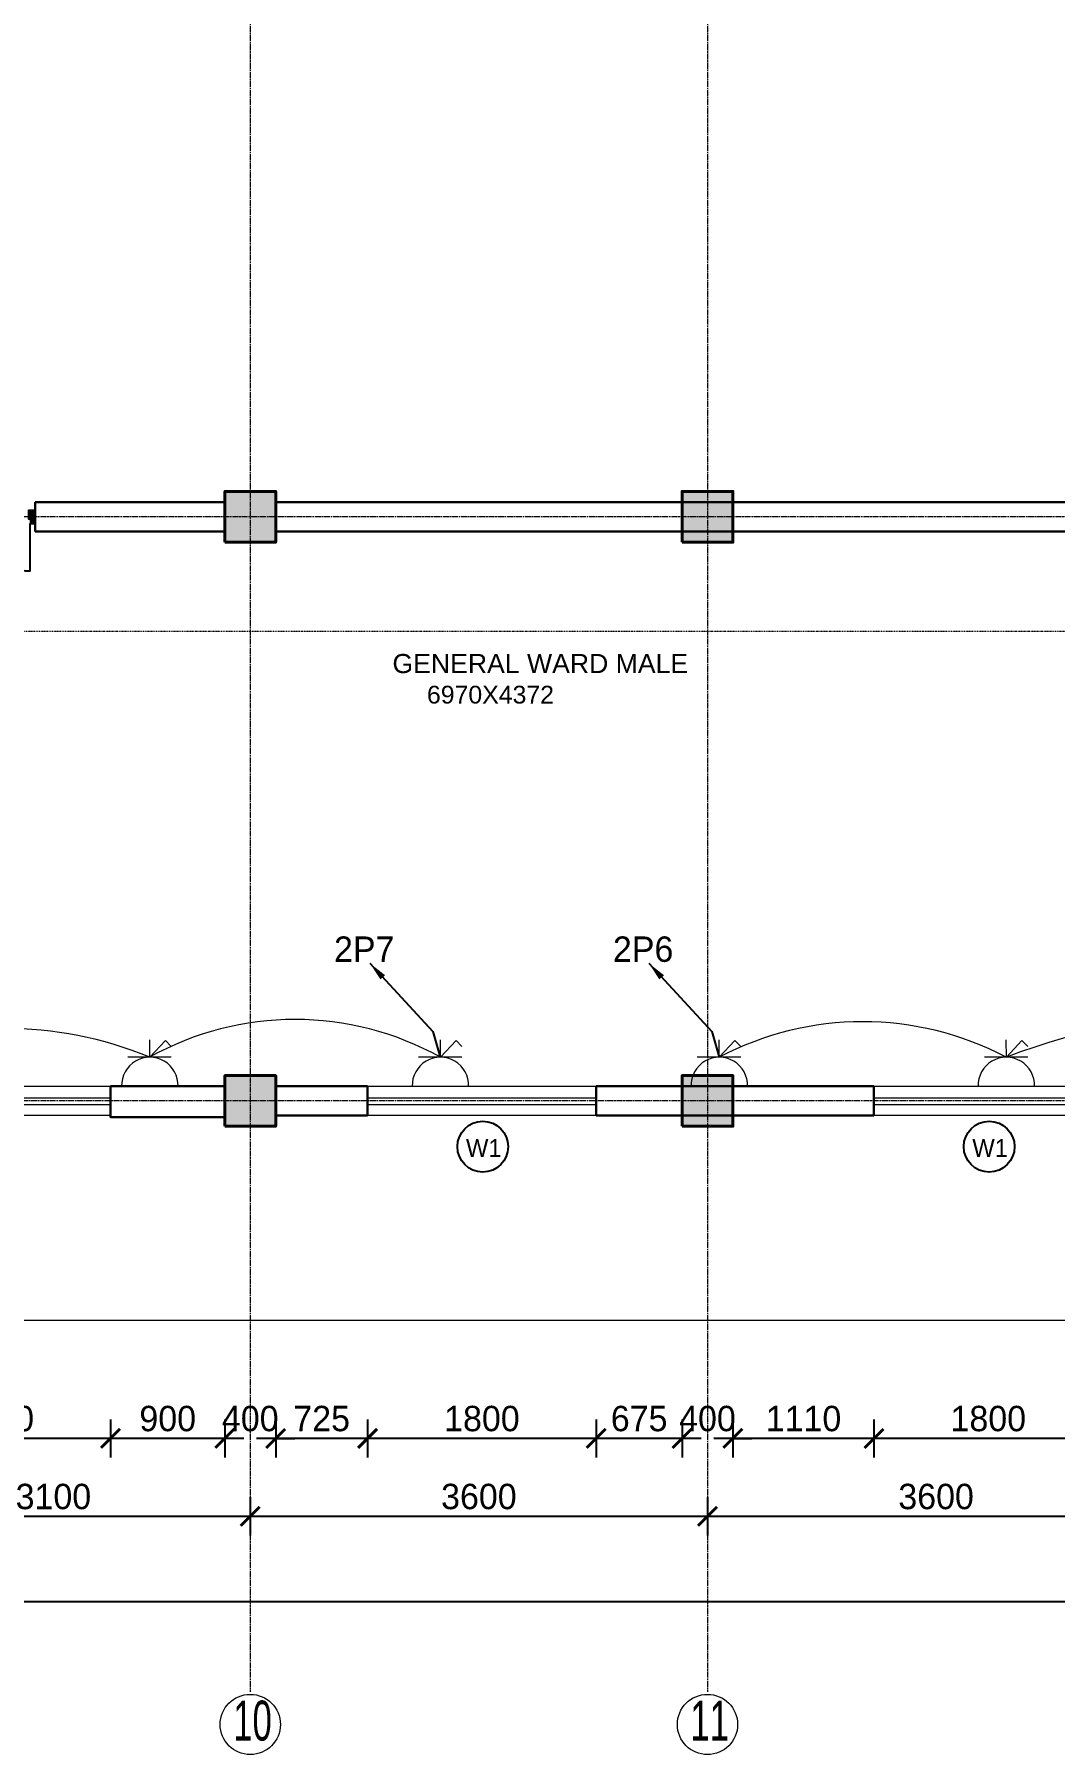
# Model space of a CAD drawing. Header units: inches. Extents: x -3071 to 2534411, y -17796 to 388172.
# Drawn here: x 1694795 to 1702828, y 290848 to 304395 of the extents above; entities that cross this region are included whole.
import ezdxf
from ezdxf.enums import TextEntityAlignment as Align

# ---------------------------------------------------------------- set-up
doc = ezdxf.new("R2010")
doc.units = ezdxf.units.IN
doc.header["$MEASUREMENT"] = 0
for name, pattern in [('ACAD_ISO08W100', [36, 24, -3, 6, -3]), ('DASHDOT2', [12.7, 6.35, -3.175, 0, -3.175]), ('DASHED', [0.75, 0.5, -0.25])]:
    doc.linetypes.add(name, pattern=pattern)
for name, color, linetype, lineweight in [('001-Archi-Opening Tags', 14, 'Continuous', 25), ('002-Archi- Opening', 90, 'Continuous', 25), ('A .4 col', 5, 'Continuous', 40), ('A 0.13 dw', 3, 'Continuous', 13), ('A 0.13 IND DIM', 240, 'Continuous', 13), ('cen', 50, 'ACAD_ISO08W100', 5), ('dotted line', 1, 'DASHED', 9), ('Grid Tag', 6, 'Continuous', 20), ('p1 walls stone outline', 4, 'Continuous', 30), ('Power Sockets City supply', 141, 'Continuous', 13), ('section', 6, 'DASHDOT2', 20), ('text', 7, 'Continuous', 25)]:
    doc.layers.add(name, color=color, linetype=linetype, lineweight=lineweight)
doc.layers.add('Wires', color=1, linetype='Continuous')
doc.styles.add('AERIAL', font='arial.ttf', dxfattribs={"height": 10})
doc.styles.add('Archi 100', font='GOTHIC.TTF', dxfattribs={"height": 200})
doc.styles.add('CG', font='GOTHIC.TTF', dxfattribs={"height": 40})
doc.styles.get("Standard").update_dxf_attribs({"font": 'GOTHIC.TTF'})
doc.dimstyles.new('Archi 100', dxfattribs={"dimtxt": 200, "dimasz": 150, "dimexe": 150, "dimexo": 300, "dimgap": 50, "dimtad": 1, "dimdec": 0, "dimrnd": 5, "dimzin": 0, "dimdsep": 46, "dimtxsty": 'Archi 100', "dimblk": 'ARCHTICK', "dimcen": 0.09, "dimdle": 150, "dimclrd": 256, "dimclre": 256, "dimclrt": 256, "dimadec": 0, "dimazin": 0, "dimtfac": 1, "dimtdec": 0, "dimtix": 1, "dimtofl": 0, "dimtmove": 0, "dimatfit": 3, "dimfxl": 150, "dimfxlon": 1, "dimtolj": 1, "dimtzin": 0, "dimlwd": -1, "dimlwe": -1, "dimarcsym": 0})

# ---------------------------------------------------------------- blocks, each defined once
blk = doc.blocks.new('W2')
at = {"layer": 'A 0.13 dw'}
for points in [[(143910, 195589), (143910, 195359), (142110, 195359), (142110, 195589)], [(142110, 195446), (143910, 195446), (143910, 195496), (142110, 195496)]]:
    blk.add_lwpolyline(points, close=True, dxfattribs=at)
blk = doc.blocks.new('window tag')
blk.add_circle((0, 0), 200)
at = {"style": 'Archi 100', "flags": 1}
for tag, p in [('WIDTH', (15, 174.5)), ('HEIGHT', (-4.5, -348.5))]:
    blk.add_attdef(tag, p, '', height=200, dxfattribs=at)
at = {"style": 'Archi 100'}
blk.add_attdef('SYMBOL', text='', height=200, dxfattribs=at).set_placement((8, -10.5), align=Align.MIDDLE_CENTER)
blk = doc.blocks.new('*U652')
at = {"ltscale": 100}
for points in [[(5, 50), (5, -50), (55, -50), (55, 15), (40, 15), (40, 50)], [(1195, 50), (1195, -50), (1145, -50), (1145, 15), (1160, 15), (1160, 50)]]:
    blk.add_hatch(color=256, dxfattribs=at).paths.add_polyline_path(points)
for points in [[(783, 50, 0.414214), (43, 790), (43, 50)], [(786, 50, -0.414214), (1157, 421), (1157, 50)]]:
    blk.add_lwpolyline(points, format="xyb", dxfattribs=at)
for points in [[(5, 50), (5, -50), (55, -50), (55, 15), (40, 15), (40, 50)], [(1195, 50), (1195, -50), (1145, -50), (1145, 15), (1160, 15), (1160, 50)]]:
    blk.add_lwpolyline(points, close=True)
blk = doc.blocks.new('grid')
at = {"layer": 'Grid Tag', "linetype": 'Continuous', "ltscale": 30}
blk.add_circle((51, 48), 264, dxfattribs=at)
blk.add_attdef('GRID', (-143, -93), '', height=200)
blk = doc.blocks.new('_ArchTick')
at = {"color": 0, "linetype": 'ByBlock', "const_width": 0.15}
blk.add_lwpolyline([(-0.5, -0.5), (0.5, 0.5)], dxfattribs=at)
blk = doc.blocks.new('*D1522')
at = {"transparency": 16777216}
for p, q in [((1701406, 293488), (1701406, 293188)), ((1703206, 293488), (1703206, 293188)), ((1703356, 293338), (1701256, 293338))]:
    blk.add_line(p, q, dxfattribs=at)
at = {"layer": 'Defpoints', "color": 0, "transparency": 16777216}
for p in [(1701406, 295881), (1703206, 295881), (1701406, 293338)]:
    blk.add_point(p, dxfattribs=at)
at = {"transparency": 16777216, "xscale": 150, "yscale": 150, "zscale": 150, "rotation": 180}
blk.add_blockref('_ArchTick', (1701406, 293338), dxfattribs=at)
at = {"transparency": 16777216, "xscale": 150, "yscale": 150, "zscale": 150}
blk.add_blockref('_ArchTick', (1703206, 293338), dxfattribs=at)
at = {"transparency": 16777216, "insert": (1702306, 293493), "char_height": 200, "attachment_point": 5, "style": 'Archi 100'}
blk.add_mtext('\\A1;1800', dxfattribs=at)
blk = doc.blocks.new('*D1523')
at = {"transparency": 16777216}
for p, q in [((1700295, 293488), (1700295, 293188)), ((1701406, 293488), (1701406, 293188)), ((1701556, 293338), (1700145, 293338))]:
    blk.add_line(p, q, dxfattribs=at)
at = {"layer": 'Defpoints', "color": 0, "transparency": 16777216}
for p in [(1700295, 295796), (1701406, 295881), (1700295, 293338)]:
    blk.add_point(p, dxfattribs=at)
at = {"transparency": 16777216, "xscale": 150, "yscale": 150, "zscale": 150, "rotation": 180}
blk.add_blockref('_ArchTick', (1700295, 293338), dxfattribs=at)
at = {"transparency": 16777216, "xscale": 150, "yscale": 150, "zscale": 150}
blk.add_blockref('_ArchTick', (1701406, 293338), dxfattribs=at)
at = {"transparency": 16777216, "insert": (1700851, 293493), "char_height": 200, "attachment_point": 5, "style": 'Archi 100'}
blk.add_mtext('\\A1;1110', dxfattribs=at)
blk = doc.blocks.new('*D1524')
at = {"transparency": 16777216}
for p, q in [((1699895, 293488), (1699895, 293188)), ((1700295, 293488), (1700295, 293188)), ((1699895, 293338), (1699745, 293338)), ((1700295, 293338), (1700445, 293338))]:
    blk.add_line(p, q, dxfattribs=at)
at = {"layer": 'Defpoints', "color": 0, "transparency": 16777216}
for p in [(1699895, 295796), (1700295, 295796), (1699895, 293338)]:
    blk.add_point(p, dxfattribs=at)
at = {"transparency": 16777216, "xscale": 150, "yscale": 150, "zscale": 150}
blk.add_blockref('_ArchTick', (1699895, 293338), dxfattribs=at)
at = {"transparency": 16777216, "xscale": 150, "yscale": 150, "zscale": 150, "rotation": 180}
blk.add_blockref('_ArchTick', (1700295, 293338), dxfattribs=at)
at = {"transparency": 16777216, "insert": (1700095, 293493), "char_height": 200, "attachment_point": 5, "style": 'Archi 100'}
blk.add_mtext('\\A1;400', dxfattribs=at)
blk = doc.blocks.new('*D1525')
at = {"transparency": 16777216}
for p, q in [((1699219, 293488), (1699219, 293188)), ((1699895, 293488), (1699895, 293188)), ((1700045, 293338), (1699069, 293338))]:
    blk.add_line(p, q, dxfattribs=at)
at = {"layer": 'Defpoints', "color": 0, "transparency": 16777216}
for p in [(1699219, 295881), (1699895, 295796), (1699219, 293338)]:
    blk.add_point(p, dxfattribs=at)
at = {"transparency": 16777216, "xscale": 150, "yscale": 150, "zscale": 150, "rotation": 180}
blk.add_blockref('_ArchTick', (1699219, 293338), dxfattribs=at)
at = {"transparency": 16777216, "xscale": 150, "yscale": 150, "zscale": 150}
blk.add_blockref('_ArchTick', (1699895, 293338), dxfattribs=at)
at = {"transparency": 16777216, "insert": (1699557, 293493), "char_height": 200, "attachment_point": 5, "style": 'Archi 100'}
blk.add_mtext('\\A1;675', dxfattribs=at)
blk = doc.blocks.new('*D1526')
at = {"transparency": 16777216}
for p, q in [((1697419, 293488), (1697419, 293188)), ((1699219, 293488), (1699219, 293188)), ((1699369, 293338), (1697269, 293338))]:
    blk.add_line(p, q, dxfattribs=at)
at = {"layer": 'Defpoints', "color": 0, "transparency": 16777216}
for p in [(1697419, 295881), (1699219, 295881), (1697419, 293338)]:
    blk.add_point(p, dxfattribs=at)
at = {"transparency": 16777216, "xscale": 150, "yscale": 150, "zscale": 150, "rotation": 180}
blk.add_blockref('_ArchTick', (1697419, 293338), dxfattribs=at)
at = {"transparency": 16777216, "xscale": 150, "yscale": 150, "zscale": 150}
blk.add_blockref('_ArchTick', (1699219, 293338), dxfattribs=at)
at = {"transparency": 16777216, "insert": (1698319, 293493), "char_height": 200, "attachment_point": 5, "style": 'Archi 100'}
blk.add_mtext('\\A1;1800', dxfattribs=at)
blk = doc.blocks.new('*D1527')
at = {"transparency": 16777216}
for p, q in [((1696695, 293488), (1696695, 293188)), ((1697419, 293488), (1697419, 293188)), ((1697569, 293338), (1696545, 293338))]:
    blk.add_line(p, q, dxfattribs=at)
at = {"layer": 'Defpoints', "color": 0, "transparency": 16777216}
for p in [(1696695, 295796), (1697419, 295881), (1696695, 293338)]:
    blk.add_point(p, dxfattribs=at)
at = {"transparency": 16777216, "xscale": 150, "yscale": 150, "zscale": 150, "rotation": 180}
blk.add_blockref('_ArchTick', (1696695, 293338), dxfattribs=at)
at = {"transparency": 16777216, "xscale": 150, "yscale": 150, "zscale": 150}
blk.add_blockref('_ArchTick', (1697419, 293338), dxfattribs=at)
at = {"transparency": 16777216, "insert": (1697057, 293493), "char_height": 200, "attachment_point": 5, "style": 'Archi 100'}
blk.add_mtext('\\A1;725', dxfattribs=at)
blk = doc.blocks.new('*D1528')
at = {"transparency": 16777216}
for p, q in [((1696295, 293488), (1696295, 293188)), ((1696695, 293488), (1696695, 293188)), ((1696295, 293338), (1696145, 293338)), ((1696695, 293338), (1696845, 293338))]:
    blk.add_line(p, q, dxfattribs=at)
at = {"layer": 'Defpoints', "color": 0, "transparency": 16777216}
for p in [(1696295, 295796), (1696695, 295796), (1696295, 293338)]:
    blk.add_point(p, dxfattribs=at)
at = {"transparency": 16777216, "xscale": 150, "yscale": 150, "zscale": 150}
blk.add_blockref('_ArchTick', (1696295, 293338), dxfattribs=at)
at = {"transparency": 16777216, "xscale": 150, "yscale": 150, "zscale": 150, "rotation": 180}
blk.add_blockref('_ArchTick', (1696695, 293338), dxfattribs=at)
at = {"transparency": 16777216, "insert": (1696495, 293493), "char_height": 200, "attachment_point": 5, "style": 'Archi 100'}
blk.add_mtext('\\A1;400', dxfattribs=at)
blk = doc.blocks.new('*D1529')
at = {"transparency": 16777216}
for p, q in [((1695395, 293488), (1695395, 293188)), ((1696295, 293488), (1696295, 293188)), ((1696445, 293338), (1695245, 293338))]:
    blk.add_line(p, q, dxfattribs=at)
at = {"layer": 'Defpoints', "color": 0, "transparency": 16777216}
for p in [(1695395, 295868), (1696295, 295796), (1695395, 293338)]:
    blk.add_point(p, dxfattribs=at)
at = {"transparency": 16777216, "xscale": 150, "yscale": 150, "zscale": 150, "rotation": 180}
blk.add_blockref('_ArchTick', (1695395, 293338), dxfattribs=at)
at = {"transparency": 16777216, "xscale": 150, "yscale": 150, "zscale": 150}
blk.add_blockref('_ArchTick', (1696295, 293338), dxfattribs=at)
at = {"transparency": 16777216, "insert": (1695845, 293493), "char_height": 200, "attachment_point": 5, "style": 'Archi 100'}
blk.add_mtext('\\A1;900', dxfattribs=at)
blk = doc.blocks.new('*D1530')
at = {"transparency": 16777216}
for p, q in [((1693595, 293488), (1693595, 293188)), ((1695395, 293488), (1695395, 293188)), ((1695545, 293338), (1693445, 293338))]:
    blk.add_line(p, q, dxfattribs=at)
at = {"layer": 'Defpoints', "color": 0, "transparency": 16777216}
for p in [(1693595, 295796), (1695395, 295868), (1693595, 293338)]:
    blk.add_point(p, dxfattribs=at)
at = {"transparency": 16777216, "xscale": 150, "yscale": 150, "zscale": 150, "rotation": 180}
blk.add_blockref('_ArchTick', (1693595, 293338), dxfattribs=at)
at = {"transparency": 16777216, "xscale": 150, "yscale": 150, "zscale": 150}
blk.add_blockref('_ArchTick', (1695395, 293338), dxfattribs=at)
at = {"transparency": 16777216, "insert": (1694495, 293493), "char_height": 200, "attachment_point": 5, "style": 'Archi 100'}
blk.add_mtext('\\A1;1800', dxfattribs=at)
blk = doc.blocks.new('*D1547')
at = {"transparency": 16777216}
for p, q in [((1700095, 292874), (1700095, 292574)), ((1703695, 292874), (1703695, 292574)), ((1703845, 292724), (1699945, 292724))]:
    blk.add_line(p, q, dxfattribs=at)
at = {"layer": 'Defpoints', "color": 0, "transparency": 16777216}
for p in [(1700095, 295996), (1703695, 295996), (1700095, 292724)]:
    blk.add_point(p, dxfattribs=at)
at = {"transparency": 16777216, "xscale": 150, "yscale": 150, "zscale": 150, "rotation": 180}
blk.add_blockref('_ArchTick', (1700095, 292724), dxfattribs=at)
at = {"transparency": 16777216, "xscale": 150, "yscale": 150, "zscale": 150}
blk.add_blockref('_ArchTick', (1703695, 292724), dxfattribs=at)
at = {"transparency": 16777216, "insert": (1701895, 292879), "char_height": 200, "attachment_point": 5, "style": 'Archi 100'}
blk.add_mtext('\\A1;3600', dxfattribs=at)
blk = doc.blocks.new('*D1548')
at = {"transparency": 16777216}
for p, q in [((1696495, 292874), (1696495, 292574)), ((1700095, 292874), (1700095, 292574)), ((1700245, 292724), (1696345, 292724))]:
    blk.add_line(p, q, dxfattribs=at)
at = {"layer": 'Defpoints', "color": 0, "transparency": 16777216}
for p in [(1696495, 295996), (1700095, 295996), (1696495, 292724)]:
    blk.add_point(p, dxfattribs=at)
at = {"transparency": 16777216, "xscale": 150, "yscale": 150, "zscale": 150, "rotation": 180}
blk.add_blockref('_ArchTick', (1696495, 292724), dxfattribs=at)
at = {"transparency": 16777216, "xscale": 150, "yscale": 150, "zscale": 150}
blk.add_blockref('_ArchTick', (1700095, 292724), dxfattribs=at)
at = {"transparency": 16777216, "insert": (1698295, 292879), "char_height": 200, "attachment_point": 5, "style": 'Archi 100'}
blk.add_mtext('\\A1;3600', dxfattribs=at)
blk = doc.blocks.new('*D1549')
at = {"transparency": 16777216}
for p, q in [((1693395, 292874), (1693395, 292574)), ((1696495, 292874), (1696495, 292574)), ((1696645, 292724), (1693245, 292724))]:
    blk.add_line(p, q, dxfattribs=at)
at = {"layer": 'Defpoints', "color": 0, "transparency": 16777216}
for p in [(1693395, 295996), (1696495, 295996), (1693395, 292724)]:
    blk.add_point(p, dxfattribs=at)
at = {"transparency": 16777216, "xscale": 150, "yscale": 150, "zscale": 150, "rotation": 180}
blk.add_blockref('_ArchTick', (1693395, 292724), dxfattribs=at)
at = {"transparency": 16777216, "xscale": 150, "yscale": 150, "zscale": 150}
blk.add_blockref('_ArchTick', (1696495, 292724), dxfattribs=at)
at = {"transparency": 16777216, "insert": (1694945, 292879), "char_height": 200, "attachment_point": 5, "style": 'Archi 100'}
blk.add_mtext('\\A1;3100', dxfattribs=at)
blk = doc.blocks.new('*D1270')
at = {"transparency": 16777216}
for p, q in [((1668422, 292203), (1668422, 291903)), ((1707495, 292203), (1707495, 291903)), ((1668272, 292053), (1707645, 292053))]:
    blk.add_line(p, q, dxfattribs=at)
at = {"layer": 'Defpoints', "color": 0, "transparency": 16777216}
for p in [(1668422, 298741), (1707495, 295796), (1707495, 292053)]:
    blk.add_point(p, dxfattribs=at)
at = {"transparency": 16777216, "xscale": 150, "yscale": 150, "zscale": 150, "rotation": 180}
blk.add_blockref('_ArchTick', (1668422, 292053), dxfattribs=at)
at = {"transparency": 16777216, "xscale": 150, "yscale": 150, "zscale": 150}
blk.add_blockref('_ArchTick', (1707495, 292053), dxfattribs=at)
at = {"transparency": 16777216, "insert": (1687958, 292208), "char_height": 200, "attachment_point": 5, "style": 'Archi 100'}
blk.add_mtext('\\A1;39075', dxfattribs=at)
blk = doc.blocks.new('15A N soc')
at = {"layer": 'Power Sockets City supply', "color": 244, "lineweight": 13, "true_color": 0x991b1e}
for p, q in [((52222.5612, 99516.2064), (52222.5611, 99516.2603)), ((52222.5612, 99516.2064), (52222.6099, 99516.2585)), ((52222.6099, 99516.2585), (52222.6282, 99516.2401)), ((52222.6282, 99516.2064), (52222.4926, 99516.2064)), ((52222.4338, 99516.1156), (52222.6863, 99516.1156))]:
    blk.add_line(p, q, dxfattribs=at)
blk.add_arc((52222.5612, 99516.1182), 0.0881, 358.32, 181.68, dxfattribs=at)

msp = doc.modelspace()

# ---------------------------------------------------------------- hatches: boundary and pattern name
at = {"layer": 'A .4 col', "linetype": 'Continuous'}
h = msp.add_hatch(color=256, dxfattribs=at)
h.dxf.hatch_style = 1
h.paths.add_polyline_path([(1696295.4, 300396.02), (1696695.4, 300396.02), (1696695.4, 300796.02), (1696295.4, 300796.02)])
h = msp.add_hatch(color=256, dxfattribs=at)
h.dxf.hatch_style = 1
h.paths.add_polyline_path([(1699895.4, 300396.02), (1700295.4, 300396.02), (1700295.4, 300796.02), (1699895.4, 300796.02)])
h = msp.add_hatch(color=256, dxfattribs=at)
h.dxf.hatch_style = 1
h.paths.add_polyline_path([(1696295.4, 295796.02), (1696695.4, 295796.02), (1696695.4, 296196.02), (1696295.4, 296196.02)])
h = msp.add_hatch(color=256, dxfattribs=at)
h.dxf.hatch_style = 1
h.paths.add_polyline_path([(1699895.4, 295796.02), (1700295.4, 295796.02), (1700295.4, 296196.02), (1699895.4, 296196.02)])

# ---------------------------------------------------------------- linework, layer by layer
for points in [[(1696295.4, 300396.02), (1696695.4, 300396.02), (1696695.4, 300796.02), (1696295.4, 300796.02)], [(1699895.4, 300396.02), (1700295.4, 300396.02), (1700295.4, 300796.02), (1699895.4, 300796.02)], [(1696295.4, 295796.02), (1696695.4, 295796.02), (1696695.4, 296196.02), (1696295.4, 296196.02)], [(1699895.4, 295796.02), (1700295.4, 295796.02), (1700295.4, 296196.02), (1699895.4, 296196.02)]]:
    msp.add_lwpolyline(points, close=True, dxfattribs=at)
at = {"layer": 'cen', "ltscale": 2}
for p, q in [((1696495.4, 318285.53), (1696495.4, 291341.37)), ((1700095.4, 318285.53), (1700095.4, 291341.37)), ((1711810.4, 300596.02), (1664130.4, 300596.02)), ((1711810.4, 295996.02), (1664130.4, 295996.02))]:
    msp.add_line(p, q, dxfattribs=at)
at = {"layer": 'dotted line', "linetype": 'Continuous', "ltscale": 1000}
msp.add_line((1708310.4, 294265.97), (1686520.4, 294265.97), dxfattribs=at)
at = {"layer": 'p1 walls stone outline'}
for p, q in [((1696295.4, 300711.02), (1694800.44, 300711.02)), ((1694800.44, 300711.02), (1694800.44, 300481.02)), ((1696695.4, 300711.02), (1703495.4, 300711.02)), ((1699975.4, 300711.01), (1699895.4, 300711.01)), ((1696295.4, 300481.02), (1694800.44, 300481.02)), ((1696695.4, 300481.02), (1703495.4, 300481.02)), ((1695395.4, 295881.01), (1695395.4, 296111.01)), ((1697418.67, 296111.01), (1696695.4, 296111.01)), ((1697418.67, 295881.01), (1697418.67, 296111.01)), ((1701405.62, 296111.01), (1699218.67, 296111.01)), ((1699218.67, 295881.01), (1699218.67, 296111.01)), ((1701405.62, 296111.01), (1701405.62, 295881.01)), ((1701405.62, 296111.01), (1701405.62, 295881.02)), ((1697418.67, 295881.02), (1696695.4, 295881.02)), ((1701405.62, 295881.02), (1699218.67, 295881.02))]:
    msp.add_line(p, q, dxfattribs=at)
msp.add_lwpolyline([(1695395.4, 296111.01), (1696295.4, 296111.01), (1696295.4, 295867.74), (1695395.4, 295867.74)], close=True, dxfattribs=at)
at = {"layer": 'section'}
msp.add_line((1663804.72, 299696.69), (1711637.51, 299696.69), dxfattribs=at)
at = {"layer": 'Wires', "color": 2, "lineweight": 9}
for centre, radius, start, end in [((1694555.9, 293556), 3011.5, 67.584596, 112.415404), ((1696847.15, 294284.58), 2352.78, 60.879452, 119.120548), ((1701317.13, 294202.16), 2417.61, 62.161245, 117.838755), ((1704265.22, 291614.09), 5063.15, 68.534429, 111.031179)]:
    msp.add_arc(centre, radius, start, end, dxfattribs=at)

# ---------------------------------------------------------------- block references
ref = msp.add_blockref('grid', (1696449.18, 291041.79), dxfattribs=dict(xscale=0.8987445155798923, yscale=0.8987445155798923, zscale=0.8987445155798923))
ref.add_attrib('GRID', '10', (1696360.64, 290958.01), dxfattribs={"height": 314.561, "width": 0.65})
ref = msp.add_blockref('grid', (1700049.18, 291041.79), dxfattribs=dict(xscale=0.8987445155798923, yscale=0.8987445155798923, zscale=0.8987445155798923))
ref.add_attrib('GRID', '11', (1699960.64, 290958.01), dxfattribs={"height": 314.561, "width": 0.65})
at = {"layer": '001-Archi-Opening Tags'}
ref = msp.add_blockref('window tag', (1698325.74, 295635.59), dxfattribs=at)
ref.add_attrib('SYMBOL', 'W1', dxfattribs={"layer": '0', "height": 140, "style": 'CG'}).set_placement((1698333.74, 295625.09), align=Align.MIDDLE_CENTER)
ref = msp.add_blockref('window tag', (1702312.57, 295635.59), dxfattribs=at)
ref.add_attrib('SYMBOL', 'W1', dxfattribs={"layer": '0', "height": 140, "style": 'CG'}).set_placement((1702320.57, 295625.09), align=Align.MIDDLE_CENTER)
at = {"layer": '002-Archi- Opening', "xscale": -1.008402685110923, "yscale": 1.008402685110923, "zscale": 1.008402685110923, "rotation": 180}
msp.add_blockref('*U652', (1693595.4, 300594.63), dxfattribs=at)
at = {"layer": 'A 0.13 IND DIM'}
for p in [(1551485.25, 100522.41), (1555308.52, 100522.41), (1559295.35, 100522.41)]:
    msp.add_blockref('W2', p, dxfattribs=at)
at = {"layer": 'Power Sockets City supply', "lineweight": 0, "xscale": 2523.339306174504, "yscale": 2523.339306174504, "zscale": 2523.339306174504}
for p in [(-130079537.1, -250816815.15), (-130077249.21, -250816815.15), (-130075053.2, -250816815.15), (-130072793.16, -250816815.15)]:
    msp.add_blockref('15A N soc', p, dxfattribs=at)

# ---------------------------------------------------------------- texts
at = {"layer": 'text', "insert": (1697614.42, 299515.65), "char_height": 150, "width": 14192.8258, "attachment_point": 1, "style": 'AERIAL'}
msp.add_mtext('GENERAL WARD MALE\\P{\\H0.9333x;     6970X4372}', dxfattribs=at)
at = {"layer": 'Wires', "lineweight": 9, "char_height": 200, "attachment_point": 1, "style": 'CG'}
for s, insert in [('2P7', (1697154.3, 297291.09)), ('2P6', (1699350.32, 297291.09))]:
    msp.add_mtext_dynamic_manual_height_columns(s, width=291.9664, gutter_width=300, heights=[0], dxfattribs=dict(at, insert=insert))

# ---------------------------------------------------------------- dimensions: what is measured, and where the dimension line sits
dim = msp.add_linear_dim(base=(1707495.4, 292052.6), p1=(1668421.51, 298741.02), p2=(1707495.4, 295796.02), dimstyle='Archi 100')
dim.commit()
dim.dimension.update_dxf_attribs({"geometry": '*D1270', "text_midpoint": (1687958.46, 292207.63)})
for base, p1, p2, picture, middle in [((1693395.4, 292724.42), (1696495.4, 295996.02), (1693395.4, 295996.02), '*D1549', (1694945.4, 292879.45)), ((1696495.4, 292724.42), (1700095.4, 295996.02), (1696495.4, 295996.02), '*D1548', (1698295.4, 292879.45)), ((1700095.4, 292724.42), (1703695.4, 295996.02), (1700095.4, 295996.02), '*D1547', (1701895.4, 292879.45)), ((1693595.4, 293337.68), (1695395.4, 295867.74), (1693595.4, 295796.02), '*D1530', (1694495.4, 293492.71)), ((1695395.4, 293337.68), (1696295.4, 295796.02), (1695395.4, 295867.74), '*D1529', (1695845.4, 293492.71)), ((1696295.4, 293337.68), (1696695.4, 295796.02), (1696295.4, 295796.02), '*D1528', (1696495.4, 293492.71)), ((1696695.4, 293337.68), (1697418.79, 295881.01), (1696695.4, 295796.02), '*D1527', (1697057.09, 293492.71)), ((1697418.79, 293337.68), (1699218.67, 295881.01), (1697418.79, 295881.01), '*D1526', (1698318.73, 293492.71)), ((1699218.67, 293337.68), (1699895.4, 295796.02), (1699218.67, 295881.01), '*D1525', (1699557.04, 293492.71)), ((1699895.4, 293337.68), (1700295.4, 295796.02), (1699895.4, 295796.02), '*D1524', (1700095.4, 293492.71)), ((1700295.4, 293337.68), (1701405.62, 295881.01), (1700295.4, 295796.02), '*D1523', (1700850.51, 293492.71)), ((1701405.62, 293337.68), (1703206.01, 295881.02), (1701405.62, 295881.01), '*D1522', (1702305.81, 293492.71))]:
    dim = msp.add_linear_dim(base=base, p1=p1, p2=p2, dimstyle='Archi 100', override={"dimtmove": 1})
    dim.commit()
    dim.dimension.update_dxf_attribs({"geometry": picture, "text_midpoint": middle})

# ---------------------------------------------------------------- leaders
at = {"layer": 'Defpoints'}
for points in [[(1697436.77, 297079.65), (1697932.51, 296541.39), (1697990.07, 296339.96)], [(1699632.79, 297079.65), (1700128.52, 296541.39), (1700186.08, 296339.96)]]:
    msp.add_leader(points, dimstyle='Archi 100', override={"dimgap": 50, "dimtad": 0}, dxfattribs=at)

doc.saveas('drawing.dxf')
